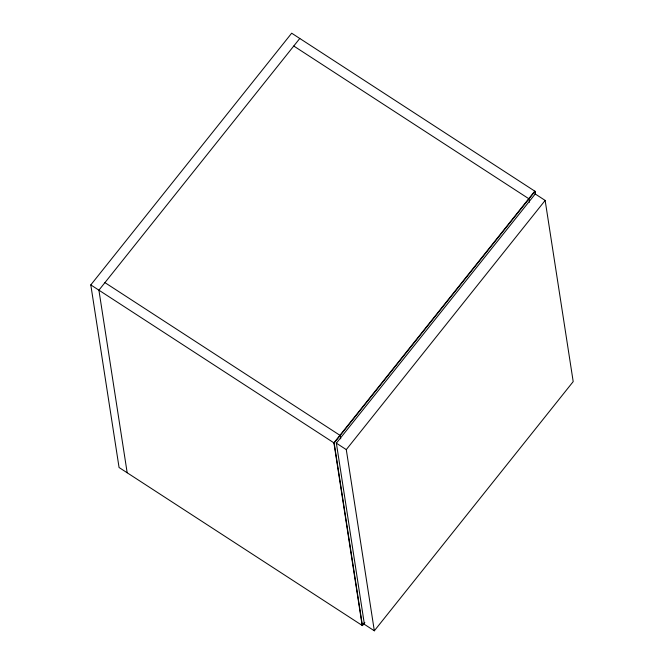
<?xml version="1.0" encoding="UTF-8"?>
<svg xmlns="http://www.w3.org/2000/svg" width="664" height="664" viewBox="0 0 664 664"><rect width="100%" height="100%" fill="white"/><g stroke="black" fill="none" stroke-linecap="round" stroke-linejoin="round"><path stroke-width="1" d="M364.851 622.6L362.436 625.612L119.063 467.498L90.802 284.906L291.679 33.2L535.051 191.315L535.524 194.378M299.788 38.471L98.911 290.176L127.181 472.768M362.436 625.612L334.175 443.029L535.051 191.315M336.366 443.17L535.234 193.979L545.152 200.428L573.198 381.609L374.33 630.8L364.42 624.359L336.366 443.17L346.284 449.611L374.33 630.8M346.284 449.611L545.152 200.428M363.98 623.172L362.171 625.438L333.901 442.846L534.777 191.141L535.259 194.203M293.762 46.023L529.025 198.868L529.548 202.238M104.937 282.623L340.2 435.476L340.723 438.846M90.802 284.906L334.175 443.029"/></g></svg>
